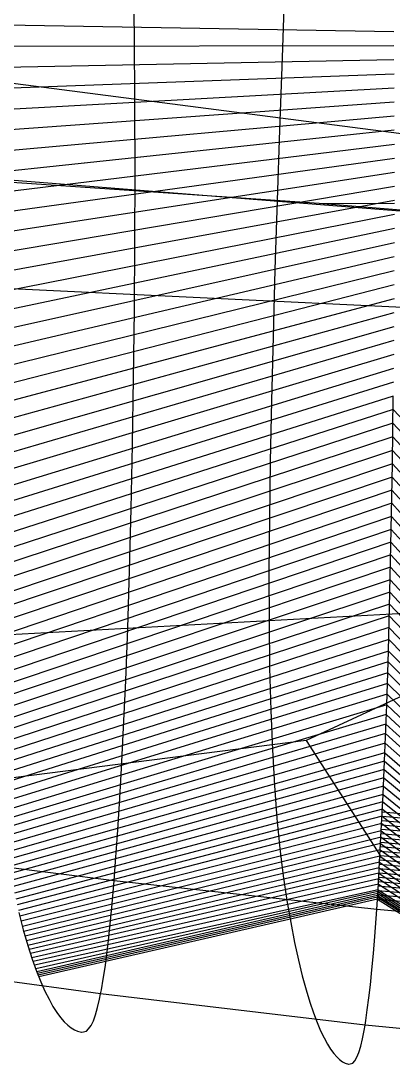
# Model space of a CAD drawing. Extents: x -483 to 483, y 0 to 271.
# Drawn here: x -241.5 to -203.2, y 10.9 to 118.3 of the extents above; entities that cross this region are included whole.
import ezdxf

# ---------------------------------------------------------------- set-up
doc = ezdxf.new("R2010")
doc.units = 0

msp = doc.modelspace()

# ---------------------------------------------------------------- linework, layer by layer
at = {"layer": 'default', "color": 3, "linetype": 'CONTINUOUS'}
for p, q in [((-229.851, 116.787, 53.046), (-229.929, 123.915, 52.826)), ((-229.804, 109.695, 53.182), (-229.851, 116.787, 53.046)), ((-229.787, 102.615, 53.229), (-229.804, 109.695, 53.182)), ((-229.805, 95.539, 53.178), (-229.787, 102.615, 53.229)), ((-229.855, 88.484, 53.035), (-229.805, 95.539, 53.178)), ((-229.936, 81.503, 52.804), (-229.855, 88.484, 53.035)), ((-230.046, 74.667, 52.492), (-229.936, 81.503, 52.804)), ((-203.312, 72.687, 44.25), (-203.22, 79.669, 44.564)), ((-230.184, 68.05, 52.1), (-230.046, 74.667, 52.492)), ((-203.428, 65.929, 43.852), (-203.312, 72.687, 44.25)), ((-230.348, 61.731, 51.634), (-230.184, 68.05, 52.1)), ((-203.567, 59.474, 43.378), (-203.428, 65.929, 43.852)), ((-230.535, 55.799, 51.1), (-230.348, 61.731, 51.634)), ((-203.726, 53.416, 42.832), (-203.567, 59.474, 43.378)), ((-230.74, 50.389, 50.516), (-230.535, 55.799, 51.1)), ((-203.9, 47.89, 42.234), (-203.726, 53.416, 42.832)), ((-230.956, 45.572, 49.901), (-230.74, 50.389, 50.516)), ((-204.085, 42.969, 41.601), (-203.9, 47.89, 42.234)), ((-231.172, 41.359, 49.287), (-230.956, 45.572, 49.901)), ((-204.269, 38.665, 40.97), (-204.085, 42.969, 41.601)), ((-231.383, 37.701, 48.688), (-231.172, 41.359, 49.287)), ((-204.449, 34.928, 40.353), (-204.269, 38.665, 40.97)), ((-231.585, 34.531, 48.111), (-231.383, 37.701, 48.688)), ((-231.781, 31.768, 47.556), (-231.585, 34.531, 48.111)), ((-204.622, 31.69, 39.758), (-204.449, 34.928, 40.353)), ((-231.936, 29.777, 47.114), (-231.781, 31.768, 47.556)), ((-204.789, 28.868, 39.185), (-204.622, 31.69, 39.758)), ((-204.922, 26.833, 38.729), (-204.789, 28.868, 39.185))]:
    msp.add_line(p, q, dxfattribs=at)
at = {"layer": 'default', "color": 5, "linetype": 'CONTINUOUS'}
for p, q in [((-214.39, 121.961, 6.267), (-214.666, 114.48, 5.321)), ((-214.666, 114.48, 5.321), (-214.926, 107.081, 4.431)), ((-214.926, 107.081, 4.431), (-215.169, 99.797, 3.597)), ((-215.169, 99.797, 3.597), (-215.391, 92.681, 2.837)), ((-215.391, 92.681, 2.837), (-215.586, 85.789, 2.168)), ((-215.586, 85.789, 2.168), (-215.749, 79.193, 1.608)), ((-215.749, 79.193, 1.608), (-215.878, 72.942, 1.166)), ((-203.239, 78.273, 44.501), (-186.667, 60.692, -7.59)), ((-203.257, 76.876, 44.439), (-186.673, 59.05, -7.614)), ((-203.275, 75.48, 44.376), (-186.67, 57.484, -7.602)), ((-203.294, 74.084, 44.313), (-186.667, 55.919, -7.589)), ((-215.878, 72.942, 1.166), (-215.965, 67.062, 0.868)), ((-203.312, 72.687, 44.25), (-186.664, 54.354, -7.577)), ((-203.335, 71.335, 44.171), (-186.647, 52.904, -7.511)), ((-203.358, 69.984, 44.091), (-186.631, 51.454, -7.445)), ((-203.382, 68.632, 44.011), (-186.615, 50.004, -7.379)), ((-215.965, 67.062, 0.868), (-216.006, 61.559, 0.726)), ((-203.405, 67.28, 43.932), (-186.589, 48.628, -7.275)), ((-203.428, 65.929, 43.852), (-186.559, 47.289, -7.153)), ((-203.456, 64.638, 43.757), (-186.529, 45.95, -7.031)), ((-203.483, 63.347, 43.662), (-186.494, 44.648, -6.891)), ((-216.006, 61.559, 0.726), (-215.997, 56.435, 0.76)), ((-203.511, 62.056, 43.568), (-186.451, 43.418, -6.716)), ((-203.539, 60.765, 43.473), (-186.408, 42.188, -6.541)), ((-203.567, 59.474, 43.378), (-186.365, 40.958, -6.366)), ((-203.598, 58.263, 43.269), (-186.309, 39.83, -6.138)), ((-203.63, 57.051, 43.16), (-186.253, 38.702, -5.911)), ((-215.997, 56.435, 0.76), (-215.936, 51.687, 0.967)), ((-203.662, 55.839, 43.051), (-186.197, 37.574, -5.684)), ((-203.694, 54.628, 42.942), (-186.132, 36.511, -5.423)), ((-203.726, 53.416, 42.832), (-186.063, 35.479, -5.145)), ((-215.936, 51.687, 0.967), (-215.822, 47.304, 1.357)), ((-203.761, 52.311, 42.713), (-185.995, 34.448, -4.867)), ((-203.795, 51.205, 42.593), (-185.922, 33.446, -4.573)), ((-203.83, 50.1, 42.473), (-185.842, 32.504, -4.247)), ((-203.865, 48.995, 42.353), (-185.762, 31.561, -3.921)), ((-215.822, 47.304, 1.357), (-215.659, 43.277, 1.919)), ((-203.9, 47.89, 42.234), (-185.681, 30.619, -3.595)), ((-203.937, 46.906, 42.107), (-185.591, 29.762, -3.23)), ((-203.974, 45.922, 41.981), (-185.501, 28.905, -2.864)), ((-204.011, 44.938, 41.854), (-185.41, 28.048, -2.498)), ((-215.659, 43.277, 1.919), (-215.445, 39.583, 2.65)), ((-204.085, 42.969, 41.601), (-185.218, 26.473, -1.719)), ((-204.048, 43.954, 41.728), (-185.316, 27.247, -2.113)), ((-204.121, 42.109, 41.475), (-185.121, 25.699, -1.325)), ((-204.158, 41.248, 41.349), (-185.022, 24.95, -0.925)), ((-204.195, 40.387, 41.222), (-184.921, 24.254, -0.513)), ((-215.445, 39.583, 2.65), (-215.184, 36.206, 3.546)), ((-204.269, 38.665, 40.97), (-184.717, 22.86, 0.312)), ((-204.232, 39.526, 41.096), (-184.819, 23.557, -0.101)), ((-204.305, 37.918, 40.846), (-184.614, 22.238, 0.732)), ((-204.341, 37.17, 40.723), (-184.51, 21.615, 1.152)), ((-215.184, 36.206, 3.546), (-214.878, 33.119, 4.596)), ((-204.413, 35.675, 40.476), (-184.302, 20.415, 1.995)), ((-204.377, 36.423, 40.6), (-184.406, 20.993, 1.572)), ((-204.449, 34.928, 40.353), (-184.197, 19.859, 2.419)), ((-204.518, 33.633, 40.115), (-183.988, 18.768, 3.266)), ((-204.483, 34.28, 40.234), (-184.093, 19.303, 2.843)), ((-214.878, 33.119, 4.596), (-214.533, 30.312, 5.777)), ((-204.588, 32.338, 39.877), (-183.78, 17.78, 4.11)), ((-204.553, 32.985, 39.996), (-183.884, 18.274, 3.688)), ((-204.622, 31.69, 39.758), (-183.676, 17.286, 4.532)), ((-214.533, 30.312, 5.777), (-214.162, 27.777, 7.049)), ((-204.689, 30.561, 39.529), (-183.47, 16.411, 5.366)), ((-204.656, 31.126, 39.643), (-183.573, 16.849, 4.949)), ((-204.756, 29.432, 39.299), (-183.266, 15.57, 6.195)), ((-204.723, 29.997, 39.414), (-183.367, 15.974, 5.783)), ((-204.84, 28.099, 39.013), (-182.897, 14.193, 7.688)), ((-204.827, 28.291, 39.056), (-182.94, 14.341, 7.515)), ((-204.815, 28.483, 39.099), (-182.983, 14.489, 7.341)), ((-204.802, 28.675, 39.142), (-183.064, 14.796, 7.011)), ((-204.789, 28.868, 39.185), (-183.165, 15.183, 6.603)), ((-214.162, 27.777, 7.049), (-213.774, 25.494, 8.38)), ((-204.852, 27.906, 38.969), (-182.854, 14.045, 7.862)), ((-241.74, 26.514, 19.211), (-241.277, 24.728, 20.527)), ((-241.277, 24.728, 20.527), (-240.817, 23.141, 21.838)), ((-213.774, 25.494, 8.38), (-213.378, 23.455, 9.737)), ((-240.817, 23.141, 21.838), (-240.362, 21.735, 23.133)), ((-213.378, 23.455, 9.737), (-212.978, 21.633, 11.108)), ((-240.362, 21.735, 23.133), (-239.916, 20.49, 24.401)), ((-212.978, 21.633, 11.108), (-212.581, 20.014, 12.472)), ((-239.916, 20.49, 24.401), (-239.48, 19.395, 25.644)), ((-239.48, 19.395, 25.644), (-239.054, 18.433, 26.855)), ((-212.581, 20.014, 12.472), (-212.187, 18.58, 13.82)), ((-239.054, 18.433, 26.855), (-238.636, 17.591, 28.044)), ((-212.187, 18.58, 13.82), (-211.803, 17.311, 15.139)), ((-238.636, 17.591, 28.044), (-238.228, 16.861, 29.205)), ((-233.636, 16.737, 42.274), (-233.442, 17.601, 42.827)), ((-233.442, 17.601, 42.827), (-233.336, 18.143, 43.128)), ((-211.803, 17.311, 15.139), (-211.425, 16.194, 16.433)), ((-238.228, 16.861, 29.205), (-237.831, 16.238, 30.337)), ((-237.831, 16.238, 30.337), (-237.445, 15.714, 31.434)), ((-233.841, 15.999, 41.691), (-233.636, 16.737, 42.274)), ((-211.425, 16.194, 16.433), (-211.058, 15.215, 17.693)), ((-237.445, 15.714, 31.434), (-237.074, 15.287, 32.489)), ((-237.074, 15.287, 32.489), (-236.713, 14.945, 33.517)), ((-234.305, 14.907, 40.371), (-234.065, 15.388, 41.053)), ((-234.065, 15.388, 41.053), (-233.841, 15.999, 41.691)), ((-211.058, 15.215, 17.693), (-210.697, 14.357, 18.93)), ((-236.713, 14.945, 33.517), (-236.368, 14.673, 34.498)), ((-236.368, 14.673, 34.498), (-236.016, 14.46, 35.501)), ((-236.016, 14.46, 35.501), (-235.718, 14.302, 36.35)), ((-235.718, 14.302, 36.35), (-235.292, 14.212, 37.562)), ((-235.292, 14.212, 37.562), (-235.258, 14.216, 37.658)), ((-235.258, 14.216, 37.658), (-234.781, 14.321, 39.017)), ((-234.781, 14.321, 39.017), (-234.568, 14.552, 39.622)), ((-234.568, 14.552, 39.622), (-234.305, 14.907, 40.371)), ((-210.697, 14.357, 18.93), (-210.345, 13.613, 20.138)), ((-206.384, 13.508, 33.719), (-206.216, 14.392, 34.292)), ((-206.216, 14.392, 34.292), (-206.126, 14.945, 34.604)), ((-210.345, 13.613, 20.138), (-210.002, 12.978, 21.314)), ((-210.002, 12.978, 21.314), (-209.669, 12.445, 22.455)), ((-206.56, 12.753, 33.114), (-206.384, 13.508, 33.719)), ((-209.669, 12.445, 22.455), (-209.349, 12.011, 23.552)), ((-209.349, 12.011, 23.552), (-209.037, 11.663, 24.621)), ((-206.96, 11.635, 31.744), (-206.753, 12.128, 32.452)), ((-206.753, 12.128, 32.452), (-206.56, 12.753, 33.114)), ((-209.037, 11.663, 24.621), (-208.74, 11.387, 25.641)), ((-208.74, 11.387, 25.641), (-208.435, 11.171, 26.684)), ((-208.435, 11.171, 26.684), (-208.178, 11.011, 27.566)), ((-208.178, 11.011, 27.566), (-207.811, 10.921, 28.826)), ((-207.811, 10.921, 28.826), (-207.782, 10.926, 28.926)), ((-207.782, 10.926, 28.926), (-207.37, 11.035, 30.337)), ((-207.37, 11.035, 30.337), (-207.187, 11.272, 30.966)), ((-207.187, 11.272, 30.966), (-206.96, 11.635, 31.744))]:
    msp.add_line(p, q, dxfattribs=at)
at = {"layer": 'default', "color": 1, "linetype": 'CONTINUOUS'}
for p, q in [((-203.177, 117.161, 44.715), (-243.091, 117.847, 15.366)), ((-203.163, 115.705, 44.763), (-243.188, 115.65, 15.09)), ((-203.154, 114.256, 44.793), (-243.279, 113.477, 14.83)), ((-203.145, 112.808, 44.824), (-243.371, 111.303, 14.57)), ((-203.136, 111.359, 44.854), (-243.462, 109.13, 14.309)), ((-203.127, 109.91, 44.884), (-243.55, 106.98, 14.06)), ((-203.118, 108.462, 44.915), (-243.635, 104.84, 13.817)), ((-203.115, 107.016, 44.926), (-243.721, 102.701, 13.573)), ((-203.111, 105.57, 44.938), (-243.804, 100.579, 13.336)), ((-203.108, 104.124, 44.95), (-243.882, 98.488, 13.114)), ((-203.104, 102.678, 44.962), (-243.961, 96.398, 12.891)), ((-203.101, 101.232, 44.974), (-244.039, 94.308, 12.669)), ((-203.103, 99.786, 44.965), (-244.108, 92.284, 12.473)), ((-203.106, 98.341, 44.957), (-244.176, 90.26, 12.277)), ((-203.108, 96.896, 44.948), (-244.245, 88.236, 12.081)), ((-203.111, 95.45, 44.94), (-244.307, 86.27, 11.906)), ((-203.113, 94.005, 44.931), (-244.365, 84.333, 11.742)), ((-203.121, 92.564, 44.904), (-244.422, 82.395, 11.577)), ((-203.129, 91.123, 44.876), (-244.476, 80.492, 11.424)), ((-203.137, 89.681, 44.849), (-244.522, 78.656, 11.294)), ((-203.146, 88.24, 44.821), (-244.568, 76.819, 11.164)), ((-203.154, 86.799, 44.794), (-244.613, 74.983, 11.033)), ((-203.167, 85.373, 44.748), (-244.645, 73.256, 10.945)), ((-203.18, 83.947, 44.702), (-244.676, 71.529, 10.856)), ((-203.194, 82.521, 44.656), (-244.707, 69.802, 10.767)), ((-203.207, 81.095, 44.61), (-244.727, 68.149, 10.709)), ((-203.22, 79.669, 44.564), (-244.743, 66.532, 10.666)), ((-203.239, 78.273, 44.501), (-244.758, 64.916, 10.623)), ((-203.257, 76.876, 44.439), (-244.767, 63.336, 10.596)), ((-203.275, 75.48, 44.376), (-244.764, 61.831, 10.604)), ((-203.294, 74.084, 44.313), (-244.762, 60.326, 10.611)), ((-203.312, 72.687, 44.25), (-244.759, 58.821, 10.619)), ((-203.335, 71.335, 44.171), (-244.739, 57.426, 10.677)), ((-203.358, 69.984, 44.091), (-244.718, 56.032, 10.735)), ((-203.382, 68.632, 44.011), (-244.698, 54.637, 10.793)), ((-203.405, 67.28, 43.932), (-244.665, 53.313, 10.886)), ((-203.428, 65.929, 43.852), (-244.626, 52.026, 10.996)), ((-203.456, 64.638, 43.757), (-244.588, 50.738, 11.107)), ((-203.483, 63.347, 43.662), (-244.543, 49.485, 11.234)), ((-203.511, 62.056, 43.568), (-244.486, 48.302, 11.395)), ((-203.539, 60.765, 43.473), (-244.43, 47.119, 11.555)), ((-203.567, 59.474, 43.378), (-244.374, 45.935, 11.715)), ((-203.598, 58.263, 43.269), (-244.3, 44.85, 11.925)), ((-203.63, 57.051, 43.16), (-244.227, 43.765, 12.134)), ((-203.662, 55.839, 43.051), (-244.153, 42.679, 12.344)), ((-203.694, 54.628, 42.942), (-244.068, 41.656, 12.585)), ((-203.726, 53.416, 42.832), (-243.978, 40.663, 12.842)), ((-203.761, 52.311, 42.713), (-243.887, 39.671, 13.1)), ((-203.795, 51.205, 42.593), (-243.792, 38.707, 13.372)), ((-203.83, 50.1, 42.473), (-243.686, 37.799, 13.674)), ((-203.865, 48.995, 42.353), (-243.58, 36.892, 13.975)), ((-203.9, 47.89, 42.234), (-243.474, 35.985, 14.277)), ((-203.937, 46.906, 42.107), (-243.354, 35.16, 14.617)), ((-203.974, 45.922, 41.981), (-243.235, 34.335, 14.957)), ((-204.011, 44.938, 41.854), (-243.116, 33.51, 15.296)), ((-204.048, 43.954, 41.728), (-242.99, 32.738, 15.654)), ((-204.085, 42.969, 41.601), (-242.861, 31.993, 16.02)), ((-204.121, 42.109, 41.475), (-242.733, 31.247, 16.386)), ((-204.158, 41.248, 41.349), (-242.602, 30.527, 16.758)), ((-204.195, 40.387, 41.222), (-242.467, 29.855, 17.141)), ((-204.232, 39.526, 41.096), (-242.333, 29.184, 17.525)), ((-204.269, 38.665, 40.97), (-242.198, 28.513, 17.908)), ((-204.305, 37.918, 40.846), (-242.06, 27.913, 18.299)), ((-204.341, 37.17, 40.723), (-241.923, 27.314, 18.69)), ((-204.377, 36.423, 40.6), (-241.786, 26.714, 19.081)), ((-204.413, 35.675, 40.476), (-241.647, 26.157, 19.475)), ((-204.449, 34.928, 40.353), (-241.509, 25.621, 19.869)), ((-204.483, 34.28, 40.234), (-241.37, 25.085, 20.264)), ((-204.518, 33.633, 40.115), (-241.231, 24.569, 20.658)), ((-231.936, 29.777, 47.114), (-258.064, 33.098, 56.734)), ((-204.553, 32.985, 39.996), (-241.093, 24.093, 21.052)), ((-204.588, 32.338, 39.877), (-240.955, 23.617, 21.445)), ((-204.622, 31.69, 39.758), (-240.817, 23.141, 21.838)), ((-204.656, 31.126, 39.643), (-240.681, 22.719, 22.226)), ((-204.689, 30.561, 39.529), (-240.544, 22.297, 22.615)), ((-204.723, 29.997, 39.414), (-240.407, 21.875, 23.003)), ((-204.756, 29.432, 39.299), (-240.273, 21.486, 23.386)), ((-232.17, 27.052, 46.447), (-231.936, 29.777, 47.114)), ((-204.922, 26.833, 38.729), (-231.936, 29.777, 47.114)), ((-204.789, 28.868, 39.185), (-240.139, 21.112, 23.767)), ((-204.802, 28.675, 39.142), (-240.006, 20.739, 24.147)), ((-204.815, 28.483, 39.099), (-239.894, 20.433, 24.466)), ((-204.827, 28.291, 39.056), (-239.825, 20.26, 24.662)), ((-204.84, 28.099, 39.013), (-239.756, 20.088, 24.858)), ((-204.852, 27.906, 38.969), (-239.687, 19.915, 25.053)), ((-232.334, 25.353, 45.98), (-232.17, 27.052, 46.447)), ((-205.123, 24.049, 38.04), (-204.922, 26.833, 38.729)), ((-177.007, 24.266, 31.562), (-204.922, 26.833, 38.729)), ((-232.513, 23.687, 45.471), (-232.334, 25.353, 45.98)), ((-232.693, 22.202, 44.958), (-232.513, 23.687, 45.471)), ((-205.264, 22.313, 37.557), (-205.123, 24.049, 38.04)), ((-233.336, 18.143, 43.128), (-259.646, 21.75, 52.904)), ((-232.875, 20.868, 44.439), (-232.693, 22.202, 44.958)), ((-205.418, 20.611, 37.03), (-205.264, 22.313, 37.557)), ((-233.062, 19.668, 43.91), (-232.875, 20.868, 44.439)), ((-205.573, 19.093, 36.5), (-205.418, 20.611, 37.03)), ((-233.251, 18.583, 43.372), (-233.062, 19.668, 43.91)), ((-233.336, 18.143, 43.128), (-233.251, 18.583, 43.372)), ((-205.729, 17.73, 35.963), (-205.573, 19.093, 36.5)), ((-206.126, 14.945, 34.604), (-233.336, 18.143, 43.128)), ((-205.889, 16.504, 35.414), (-205.729, 17.73, 35.963)), ((-206.052, 15.395, 34.857), (-205.889, 16.504, 35.414)), ((-206.126, 14.945, 34.604), (-206.052, 15.395, 34.857)), ((-178.051, 12.156, 27.33), (-206.126, 14.945, 34.604))]:
    msp.add_line(p, q, dxfattribs=at)
at = {"layer": 'default', "color": 8, "linetype": 'CONTINUOUS'}
for p, q in [((-40.767, 85.692, 704.946), (-265.991, 114.892, 402.098)), ((-180.958, 96.986, 332.978), (-272.914, 104.296, 184.265)), ((-210.849, 99.489, 160.568), (-255.607, 102.552, 62.679)), ((-210.849, 99.489, 160.568), (-203.104, 99.526, 44.964)), ((-180.958, 96.986, 332.978), (-210.849, 99.489, 160.568)), ((-37.633, 81.059, 703.462), (-266.968, 91.838, 399.301)), ((-181.802, 58.383, 327.452), (-274.948, 53.356, 179.386)), ((-181.802, 58.383, 327.452), (-212.194, 44.219, 155.694)), ((-212.194, 44.219, 155.694), (-257.616, 38.416, 57.817)), ((-212.194, 44.219, 155.694), (-204.584, 32.402, 39.889))]:
    msp.add_line(p, q, dxfattribs=at)
at = {"layer": 'default', "color": 2, "linetype": 'CONTINUOUS'}
for p, q in [((-204.354, 36.897, 40.678), (-176.518, 34.435, 33.542)), ((-204.419, 35.549, 40.455), (-176.573, 33.086, 33.319)), ((-204.419, 35.549, 40.455), (-204.397, 35.549, 40.53)), ((-204.397, 35.998, 40.53), (-176.555, 33.536, 33.393)), ((-204.397, 35.998, 40.53), (-204.376, 35.998, 40.604)), ((-204.376, 36.448, 40.604), (-176.536, 33.986, 33.468)), ((-204.376, 36.448, 40.604), (-204.354, 36.448, 40.678)), ((-204.464, 34.649, 40.302), (-176.611, 32.187, 33.164)), ((-204.464, 34.649, 40.302), (-204.441, 34.649, 40.381)), ((-204.441, 35.099, 40.381), (-176.592, 32.636, 33.244)), ((-204.441, 35.099, 40.381), (-204.419, 35.099, 40.455)), ((-204.536, 33.301, 40.054), (-176.673, 30.838, 32.915)), ((-204.536, 33.301, 40.054), (-204.512, 33.301, 40.137)), ((-204.512, 33.75, 40.137), (-176.652, 31.287, 32.998)), ((-204.512, 33.75, 40.137), (-204.488, 33.75, 40.219)), ((-204.488, 34.2, 40.219), (-176.632, 31.737, 33.081)), ((-204.488, 34.2, 40.219), (-204.464, 34.2, 40.302)), ((-204.584, 32.402, 39.889), (-176.714, 29.938, 32.749)), ((-204.584, 32.402, 39.889), (-204.56, 32.402, 39.971)), ((-204.56, 32.851, 39.971), (-176.693, 30.388, 32.832)), ((-204.56, 32.851, 39.971), (-204.536, 32.851, 40.054)), ((-204.633, 31.502, 39.72), (-176.756, 29.039, 32.58)), ((-204.633, 31.502, 39.72), (-204.608, 31.502, 39.806)), ((-204.608, 31.952, 39.806), (-176.734, 29.489, 32.666)), ((-204.608, 31.952, 39.806), (-204.584, 31.952, 39.889)), ((-204.713, 30.154, 39.446), (-176.823, 27.69, 32.305)), ((-204.713, 30.154, 39.446), (-204.687, 30.154, 39.537)), ((-204.687, 30.603, 39.537), (-176.801, 28.14, 32.396)), ((-204.687, 30.603, 39.537), (-204.66, 30.603, 39.629)), ((-204.66, 31.053, 39.629), (-176.778, 28.589, 32.488)), ((-204.66, 31.053, 39.629), (-204.633, 31.053, 39.72)), ((-204.767, 29.255, 39.263), (-176.869, 26.791, 32.121)), ((-204.767, 29.255, 39.263), (-204.74, 29.255, 39.355)), ((-204.74, 29.704, 39.355), (-176.846, 27.24, 32.213)), ((-204.74, 29.704, 39.355), (-204.713, 29.704, 39.446)), ((-204.823, 28.356, 39.07), (-176.916, 25.892, 31.928)), ((-204.823, 28.356, 39.07), (-204.794, 28.356, 39.171)), ((-204.794, 28.805, 39.171), (-176.891, 26.341, 32.029)), ((-204.794, 28.805, 39.171), (-204.767, 28.805, 39.263)), ((-204.852, 27.906, 38.969), (-176.941, 25.442, 31.827)), ((-204.852, 27.906, 38.969), (-204.823, 27.906, 39.07))]:
    msp.add_line(p, q, dxfattribs=at)

doc.saveas('drawing.dxf')
